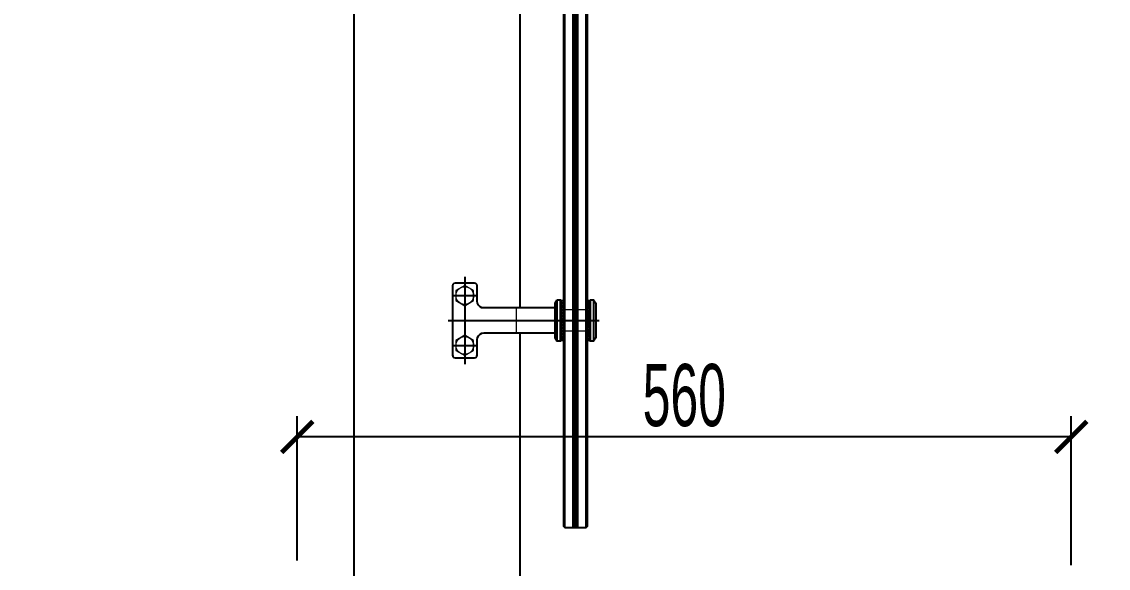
# Model space of a CAD drawing. Extents: x -8792 to 174344, y -43961 to 62816.
# Drawn here: x 20440 to 21226, y -8112 to -7717 of the extents above; entities that cross this region are included whole.
import ezdxf
from ezdxf.xclip import XClip

# ---------------------------------------------------------------- set-up
doc = ezdxf.new("R2010")
doc.units = 0
doc.header["$LTSCALE"] = 50
doc.header["$XCLIPFRAME"] = 0
doc.linetypes.add('CENTER2', pattern=[28.575, 19.05, -3.175, 3.175, -3.175])
doc.linetypes.add('DOT2', pattern=[0.125, 0, -0.125])
for name, color, linetype in [('#不锈钢', 25, 'Continuous'), ('#标注', 1, 'Continuous'), ('#玻璃', 130, 'Continuous'), ('#胶', 95, 'Continuous'), ('#轴线', 1, 'CENTER2'), ('#配件', 11, 'Continuous'), ('A-FLOR-OTLN', 4, 'DOT2'), ('gl_hatch', 4, 'Continuous'), ('Glass', 230, 'Continuous'), ('吊顶', 7, 'Continuous'), ('建-填充', 9, 'Continuous')]:
    doc.layers.add(name, color=color, linetype=linetype)
doc.styles.add('JHZX', font='jrs.shx', dxfattribs={"width": 0.6, "bigfont": 'jhz.shx'})
doc.dimstyles.new('JZBZ-15', dxfattribs={"dimscale": 15, "dimtxt": 3, "dimasz": 1.5, "dimexe": 1, "dimexo": 1, "dimgap": 0.5, "dimtad": 1, "dimdec": 0, "dimdsep": 46, "dimtxsty": 'JHZX', "dimblk1": 'ARCHTICK', "dimblk2": 'ARCHTICK', "dimsah": 1, "dimcen": 0, "dimclrd": 1, "dimclre": 1, "dimclrt": 2, "dimadec": 3, "dimazin": 2, "dimtfac": 1, "dimtdec": 0, "dimtix": 1, "dimtmove": 0, "dimatfit": 3, "dimfxl": 0, "dimtolj": 1, "dimlwd": -1, "dimlwe": -1, "dimarcsym": 0})

# ---------------------------------------------------------------- blocks, each defined once
blk = doc.blocks.new('A$Cbd8d7c8c')
at = {"layer": 'A-FLOR-OTLN', "color": 8}
blk.add_lwpolyline([(-22721.25, -15689.87), (-43719.42, -33393.16, 0.413756), (-43991.61, -36560.98, 0.189672), (122158.17, -126683.04, 0.414786), (124666.02, -124719.49), (133885.17, -48361.88, 0.379931), (116453.25, -23207.95, 0.236452)], format="xyb", dxfattribs=at)
at = {"layer": '吊顶', "const_width": 3}
blk.add_lwpolyline([(36525.16, -42886.24, 0.056654), (31389.8, -41079.32), (30859.09, -40957.78, -0.112536), (21289.45, -36343.72, -0.028917), (3039.01, -19971.01, 0.413532), (-633.62, -19953.38), (-31397.94, -50352.84, 0.414781), (-31416.33, -54033.31, 0.170492), (123964.28, -129414.71, 0.412564), (126841.18, -127143.22), (136317.5, -48655.55, 1.269195), (87076.8, -54393.32)], format="xyb", dxfattribs=at)
blk = doc.blocks.new('*U106')
at = {"layer": '建-填充', "ltscale": 10}
h = blk.add_hatch(dxfattribs=at)
h.set_pattern_fill('ANGLE', color=8, scale=100)
h.set_pattern_definition([(0, (-5e-09, -10.52), (0, 349.25), [254, -95.25]), (90, (-5e-09, -10.52), (-349.25, 2e-14), [254, -95.25])])
h.paths.add_polyline_path([(0, -10.52), (0, -7), (1, -8), (1, -9.52)])
at = {"color": 8, "ltscale": 10}
blk.add_lwpolyline([(0, -10.52), (0, -7), (1, -8), (1, -9.52), (0, -10.52)], dxfattribs=at)
at = {"color": 9, "linetype": 'Continuous', "const_width": 1.52}
blk.add_lwpolyline([(1, -8.76), (575.39, -8.76)], dxfattribs=at)
at = {"layer": 'gl_hatch', "linetype": 'Continuous'}
for p, q in [((0, -1), (575.39, -1)), ((0, -7), (575.39, -7)), ((0, -10.52), (575.39, -10.52)), ((0, -16.52), (575.39, -16.52))]:
    blk.add_line(p, q, dxfattribs=at)
at = {"layer": 'Glass'}
blk.add_line((1, -8), (1, -9.52), dxfattribs=at)
for points in [[(575.39, -8), (1, -8), (0, -7), (0, -1), (1, 0), (575.39, 0)], [(575.39, -17.52), (1, -17.52), (0, -16.52), (0, -10.52), (1, -9.52), (575.39, -9.52)]]:
    blk.add_lwpolyline(points, dxfattribs=at)
blk = doc.blocks.new('GRER')
at = {"layer": '#胶'}
h = blk.add_hatch(dxfattribs=at)
h.set_pattern_fill('ANSI37', color=256, style=0)
h.set_pattern_definition([(45, (-231361.9894, -25307.3267), (-1.122532015, 1.122532015), []), (135, (-231361.9894, -25307.3267), (-1.122532015, -1.122532015), [])])
h.paths.add_polyline_path([(-369.44, 456.64), (-367.46, 456.64), (-367.46, 427.68), (-369.44, 427.68)])
h.paths.add_polyline_path([(-349.94, 456.64), (-348.11, 456.64), (-348.11, 427.68), (-349.94, 427.68)])
at = {"layer": '#不锈钢', "ltscale": 10}
blk.add_line((-518.89, -99.92), (-518.9, 1281.64), dxfattribs=at)
for points in [[(-398.8, 451.32), (-398.81, 1153.32)], [(-398.81, -99.92), (-398.81, 433.36)]]:
    blk.add_lwpolyline(points, dxfattribs=at)
at = {"layer": '#轴线', "ltscale": 5}
for points in [[(-438.83, 473.85), (-438.83, 410.63)], [(-446.89, 460.3), (-430.76, 460.3)], [(-450.74, 442.34), (-341.67, 442.34)], [(-446.89, 424.19), (-430.76, 424.19)]]:
    blk.add_lwpolyline(points, dxfattribs=at)
at = {"layer": '#配件', "ltscale": 20}
for points in [[(-373.48, 451.32), (-424.72, 451.32), (-426.36, 451.5), (-427.65, 452.23), (-428.75, 453.33), (-429.48, 454.8), (-429.85, 456.26), (-429.85, 467.26), (-430.03, 468.36), (-430.77, 469.09), (-431.68, 469.27), (-445.79, 469.27), (-446.71, 469.09), (-447.44, 468.36), (-447.8, 467.26), (-447.8, 417.23), (-447.44, 416.32), (-446.7, 415.58), (-445.79, 415.21), (-431.68, 415.21), (-430.76, 415.58), (-430.03, 416.32), (-429.84, 417.23), (-429.84, 428.23), (-429.48, 429.88), (-428.75, 431.16), (-427.65, 432.26), (-426.37, 432.99), (-424.71, 433.36), (-373.48, 433.36)], [(-372.01, 427.31), (-373.48, 429.69), (-373.48, 454.8), (-372.01, 457.18)], [(-345.55, 457.18), (-344.08, 454.8), (-344.08, 429.69), (-345.55, 427.31)]]:
    blk.add_lwpolyline(points, dxfattribs=at)
at = {"layer": '#配件', "lineweight": 0, "ltscale": 20}
for points in [[(-438.83, 467.62), (-445.24, 463.96), (-445.24, 456.63), (-438.83, 452.78), (-432.41, 456.63), (-432.41, 463.96)], [(-438.83, 431.71), (-445.24, 427.86), (-445.24, 420.53), (-438.83, 416.87), (-432.41, 420.53), (-432.41, 427.86)]]:
    blk.add_lwpolyline(points, close=True, dxfattribs=at)
at = {"layer": '#配件', "ltscale": 20}
for points in [[(-372.01, 457.18), (-369.44, 457.18), (-369.44, 427.31), (-372.01, 427.31)], [(-369.44, 456.64), (-367.46, 456.64), (-367.46, 427.68), (-369.44, 427.68)], [(-349.94, 456.64), (-348.11, 456.64), (-348.11, 427.68), (-349.94, 427.68)], [(-348.11, 457.18), (-345.55, 457.18), (-345.55, 427.31), (-348.11, 427.31)]]:
    blk.add_lwpolyline(points, close=True, dxfattribs=at)
at = {"layer": '#配件', "lineweight": 0, "ltscale": 20}
for points in [[(-401.26, 433.36), (-401.26, 451.32)], [(-349.95, 450.03), (-367.43, 450.03)], [(-349.95, 434.46), (-367.43, 434.46)]]:
    blk.add_lwpolyline(points, dxfattribs=at)
at = {"layer": '#配件', "lineweight": 0}
for centre in [(-438.83, 460.3), (-438.83, 424.19)]:
    blk.add_circle(centre, 6.41, dxfattribs=at)
at = {"layer": '#玻璃', "xscale": -1, "rotation": 270}
blk.add_blockref('*U106', (-349.94, 292.31), dxfattribs=at)
blk = doc.blocks.new('_ARCHTICK')
at = {"color": 0, "linetype": 'ByBlock', "const_width": 0.15}
blk.add_lwpolyline([(-0.5, -0.5), (0.5, 0.5)], dxfattribs=at)
blk = doc.blocks.new('*D313')
at = {"layer": '#标注', "color": 1, "ltscale": 10, "transparency": 16777216}
for p, q in [((20639.56, -8106.54), (20639.56, -8002.13)), ((21199.51, -8110.03), (21199.51, -8002.13)), ((21199.51, -8017.13), (20639.56, -8017.13))]:
    blk.add_line(p, q, dxfattribs=at)
at = {"layer": 'Defpoints', "color": 0, "ltscale": 10, "transparency": 16777216}
for p in [(20639.56, -8017.13), (20639.56, -8121.54), (21199.51, -8125.03)]:
    blk.add_point(p, dxfattribs=at)
at = {"layer": '#标注', "color": 1, "ltscale": 10, "transparency": 16777216, "xscale": 22.5, "yscale": 22.5, "zscale": 22.5, "rotation": 180}
blk.add_blockref('_ARCHTICK', (20639.56, -8017.13), dxfattribs=at)
at = {"layer": '#标注', "color": 1, "ltscale": 10, "transparency": 16777216, "xscale": 22.5, "yscale": 22.5, "zscale": 22.5}
blk.add_blockref('_ARCHTICK', (21199.51, -8017.13), dxfattribs=at)
at = {"layer": '#标注', "color": 2, "ltscale": 10, "transparency": 16777216, "insert": (20919.54, -7987.13), "char_height": 45, "attachment_point": 5, "style": 'JHZX'}
blk.add_mtext('\\A1;560', dxfattribs=at)

msp = doc.modelspace()

# ---------------------------------------------------------------- block references
at = {"ltscale": 10}
ref = msp.add_blockref('A$Cbd8d7c8c', (-20242.468, 78224.561), dxfattribs=at)
XClip(ref).set_block_clipping_path([(33737.5024453482, -58253.8739175466), (58527.5008306247, -28195.842069268)])
ref = msp.add_blockref('A$Cbd8d7c8c', (22321.982, 94074.685), dxfattribs=at)
XClip(ref).set_block_clipping_path([(76291.0063025201, -72283.9918497168), (103268.9259821397, -47877.3086105986)])
ref = msp.add_blockref('GRER', (21199.507, -8375.091))
XClip(ref).set_block_clipping_path([(-2002.5017468249, -2670.9529163587), (939.5273157459, 1634.0470836415)])

# ---------------------------------------------------------------- dimensions: what is measured, and where the dimension line sits
at = {"layer": '#标注', "ltscale": 10}
dim = msp.add_linear_dim(base=(20639.563, -8017.128), p1=(21199.507, -8125.031), p2=(20639.563, -8121.54), dimstyle='JZBZ-15', dxfattribs=at)
dim.commit()
dim.dimension.update_dxf_attribs({"geometry": '*D313', "text_midpoint": (20919.535, -7987.128)})

doc.saveas('drawing.dxf')
